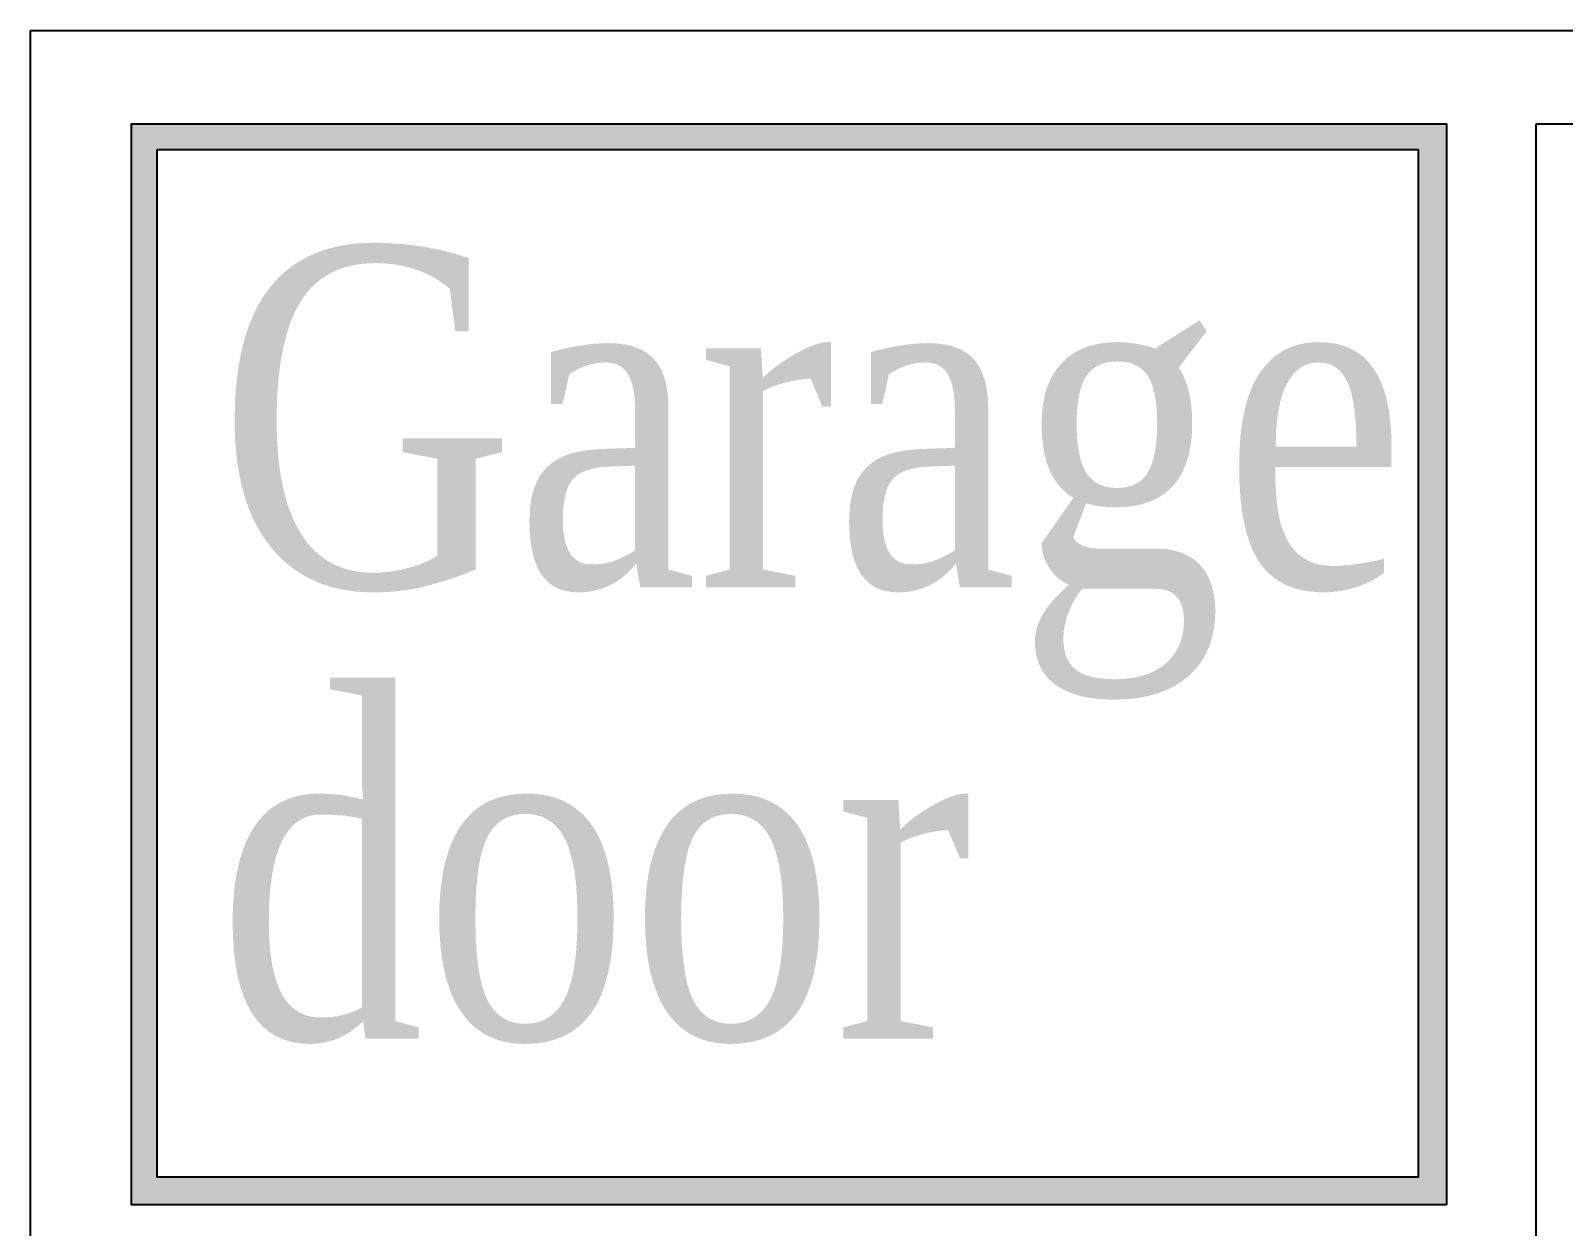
# Model space of a CAD drawing. Header units: inches. Extents: x 1985 to 11287, y 379 to 3234.
# Drawn here: x 8443.3 to 8623.4, y 3081.7 to 3222.1 of the extents above; entities that cross this region are included whole.
import ezdxf

# ---------------------------------------------------------------- set-up
doc = ezdxf.new("R2010")
doc.units = ezdxf.units.IN
doc.header["$MEASUREMENT"] = 0
doc.layers.add('detail 99', color=30, linetype='CONTINUOUS')
doc.layers.add('separation 99', color=3, linetype='CONTINUOUS')
doc.styles.add('Times', font='times.ttf', dxfattribs={"width": 0.8})

msp = doc.modelspace()

# ---------------------------------------------------------------- hatches: boundary and pattern name
at = {"layer": 'separation 99'}
h = msp.add_hatch(color=256, dxfattribs=at)
h.paths.add_polyline_path([(8455.204168, 3211.169101), (8455.204168, 3084.242874), (8609.655689, 3084.242874), (8609.655689, 3211.169101)])
h.paths.add_polyline_path([(8606.295412, 3208.183925), (8606.295412, 3087.500737), (8458.189344, 3087.500737), (8458.189344, 3208.183925)], flags=16)

# ---------------------------------------------------------------- linework, layer by layer
for points in [[(8443.348814, 3222.122455), (9954.635727, 3222.122455), (9954.635727, 2152.035106), (8443.348814, 2152.035106)], [(8609.655689, 3084.242874), (8455.204168, 3084.242874), (8455.204168, 3211.169101), (8609.655689, 3211.169101)], [(8620.166193, 3211.169101), (9943.175612, 3211.169101), (9943.175612, 2165.20704), (8620.166193, 2165.20704)], [(8458.189344, 3208.183925), (8606.295412, 3208.183925), (8606.295412, 3087.500737), (8458.189344, 3087.500737)]]:
    msp.add_lwpolyline(points, close=True, dxfattribs=at)

# ---------------------------------------------------------------- texts
at = {"layer": 'detail 99', "char_height": 40, "attachment_point": 1, "style": 'Times'}
for s, insert in [('Garage', (8465.327798, 3196.767269)), ('door', (8465.327798, 3143.750022))]:
    msp.add_mtext(s, dxfattribs=dict(at, insert=insert))

doc.saveas('drawing.dxf')
